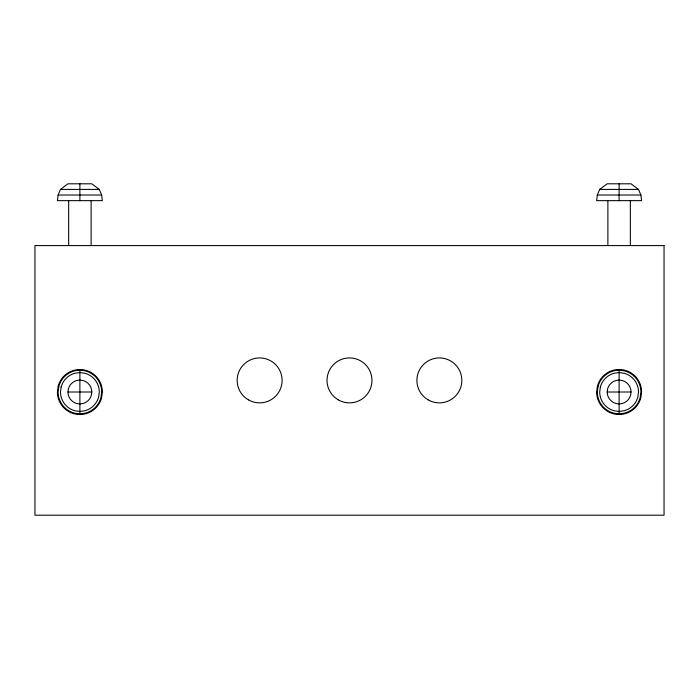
<?xml version="1.0" encoding="UTF-8"?>
<svg xmlns="http://www.w3.org/2000/svg" width="699" height="699" viewBox="0 0 699 699"><rect width="100%" height="100%" fill="white"/><g stroke="black" fill="none" stroke-linecap="round" stroke-linejoin="round"><path stroke-width="1.05" d="M58.096 195.03L57.414 200.648L102.351 200.648L101.678 195.03L99.293 189.42L91.822 183.802L67.952 183.802L60.481 189.42L58.096 195.03L101.678 195.03M597.322 195.03L596.649 200.648L641.586 200.648L640.904 195.03L638.519 189.42L631.048 183.802L607.178 183.802L599.707 189.42L597.322 195.03L640.904 195.03M67.952 392.008L68.362 388.924A11.935 11.935 0 0 1 76.794 380.483L79.887 380.046L82.971 380.483A11.935 11.935 0 0 1 91.822 392.008L91.412 395.101A11.935 11.935 0 0 1 82.971 403.541L79.887 403.978L76.794 403.541A11.935 11.935 0 0 1 67.952 392.008L91.822 392.008M607.178 392.008L607.588 388.924A11.935 11.935 0 0 1 616.029 380.483L619.113 380.046L622.206 380.483A11.935 11.935 0 0 1 631.048 392.008L630.638 395.101A11.935 11.935 0 0 1 622.206 403.541L619.113 403.978L616.029 403.541A11.935 11.935 0 0 1 607.178 392.008L631.048 392.008M60.481 189.42L99.293 189.42M599.707 189.42L638.519 189.42M630.349 200.648L630.349 245.227M619.113 183.802L619.113 200.648M619.113 369.544L619.113 414.481M607.877 200.648L607.877 245.227M91.123 200.648L91.123 245.227M79.887 183.802L79.887 200.648M79.887 369.544L79.887 414.481M68.651 200.648L68.651 245.227M58.183 386.197L57.414 392.008A22.464 22.464 0 0 0 101.591 397.827L102.351 392.008A22.464 22.464 0 0 0 58.183 386.197M58.838 386.372L58.096 392.008A21.791 21.791 0 0 0 100.936 397.652L101.678 392.008A21.791 21.791 0 0 0 58.838 386.372M61.145 386.984L60.481 392.008A19.406 19.406 0 0 0 74.863 410.75L79.887 411.466L84.911 410.75A19.406 19.406 0 0 0 98.629 397.032L99.293 392.008A19.406 19.406 0 0 0 84.911 373.266L79.887 372.55L74.863 373.266A19.406 19.406 0 0 0 61.145 386.984M597.409 386.197L596.649 392.008A22.464 22.464 0 0 0 640.817 397.827L641.586 392.008A22.464 22.464 0 0 0 597.409 386.197M598.064 386.372L597.322 392.008A21.791 21.791 0 0 0 640.162 397.652L640.904 392.008A21.791 21.791 0 0 0 598.064 386.372M600.371 386.984L599.707 392.008A19.406 19.406 0 0 0 614.089 410.75L619.113 411.466L624.137 410.75A19.406 19.406 0 0 0 637.855 397.032L638.519 392.008A19.406 19.406 0 0 0 624.137 373.266L619.113 372.55L614.089 373.266A19.406 19.406 0 0 0 600.371 386.984M664.05 245.585L34.95 245.585L34.95 515.198L664.05 515.198L664.05 245.585M428.137 399.854A22.464 22.464 0 0 0 461.838 380.396A22.464 22.464 0 0 0 428.137 360.937A22.464 22.464 0 0 0 428.137 399.854M338.264 399.854A22.464 22.464 0 0 0 371.964 380.396A22.464 22.464 0 0 0 338.264 360.937A22.464 22.464 0 0 0 338.264 399.854M248.398 399.854A22.464 22.464 0 0 0 282.099 380.396A22.464 22.464 0 0 0 248.398 360.937A22.464 22.464 0 0 0 248.398 399.854"/></g></svg>
